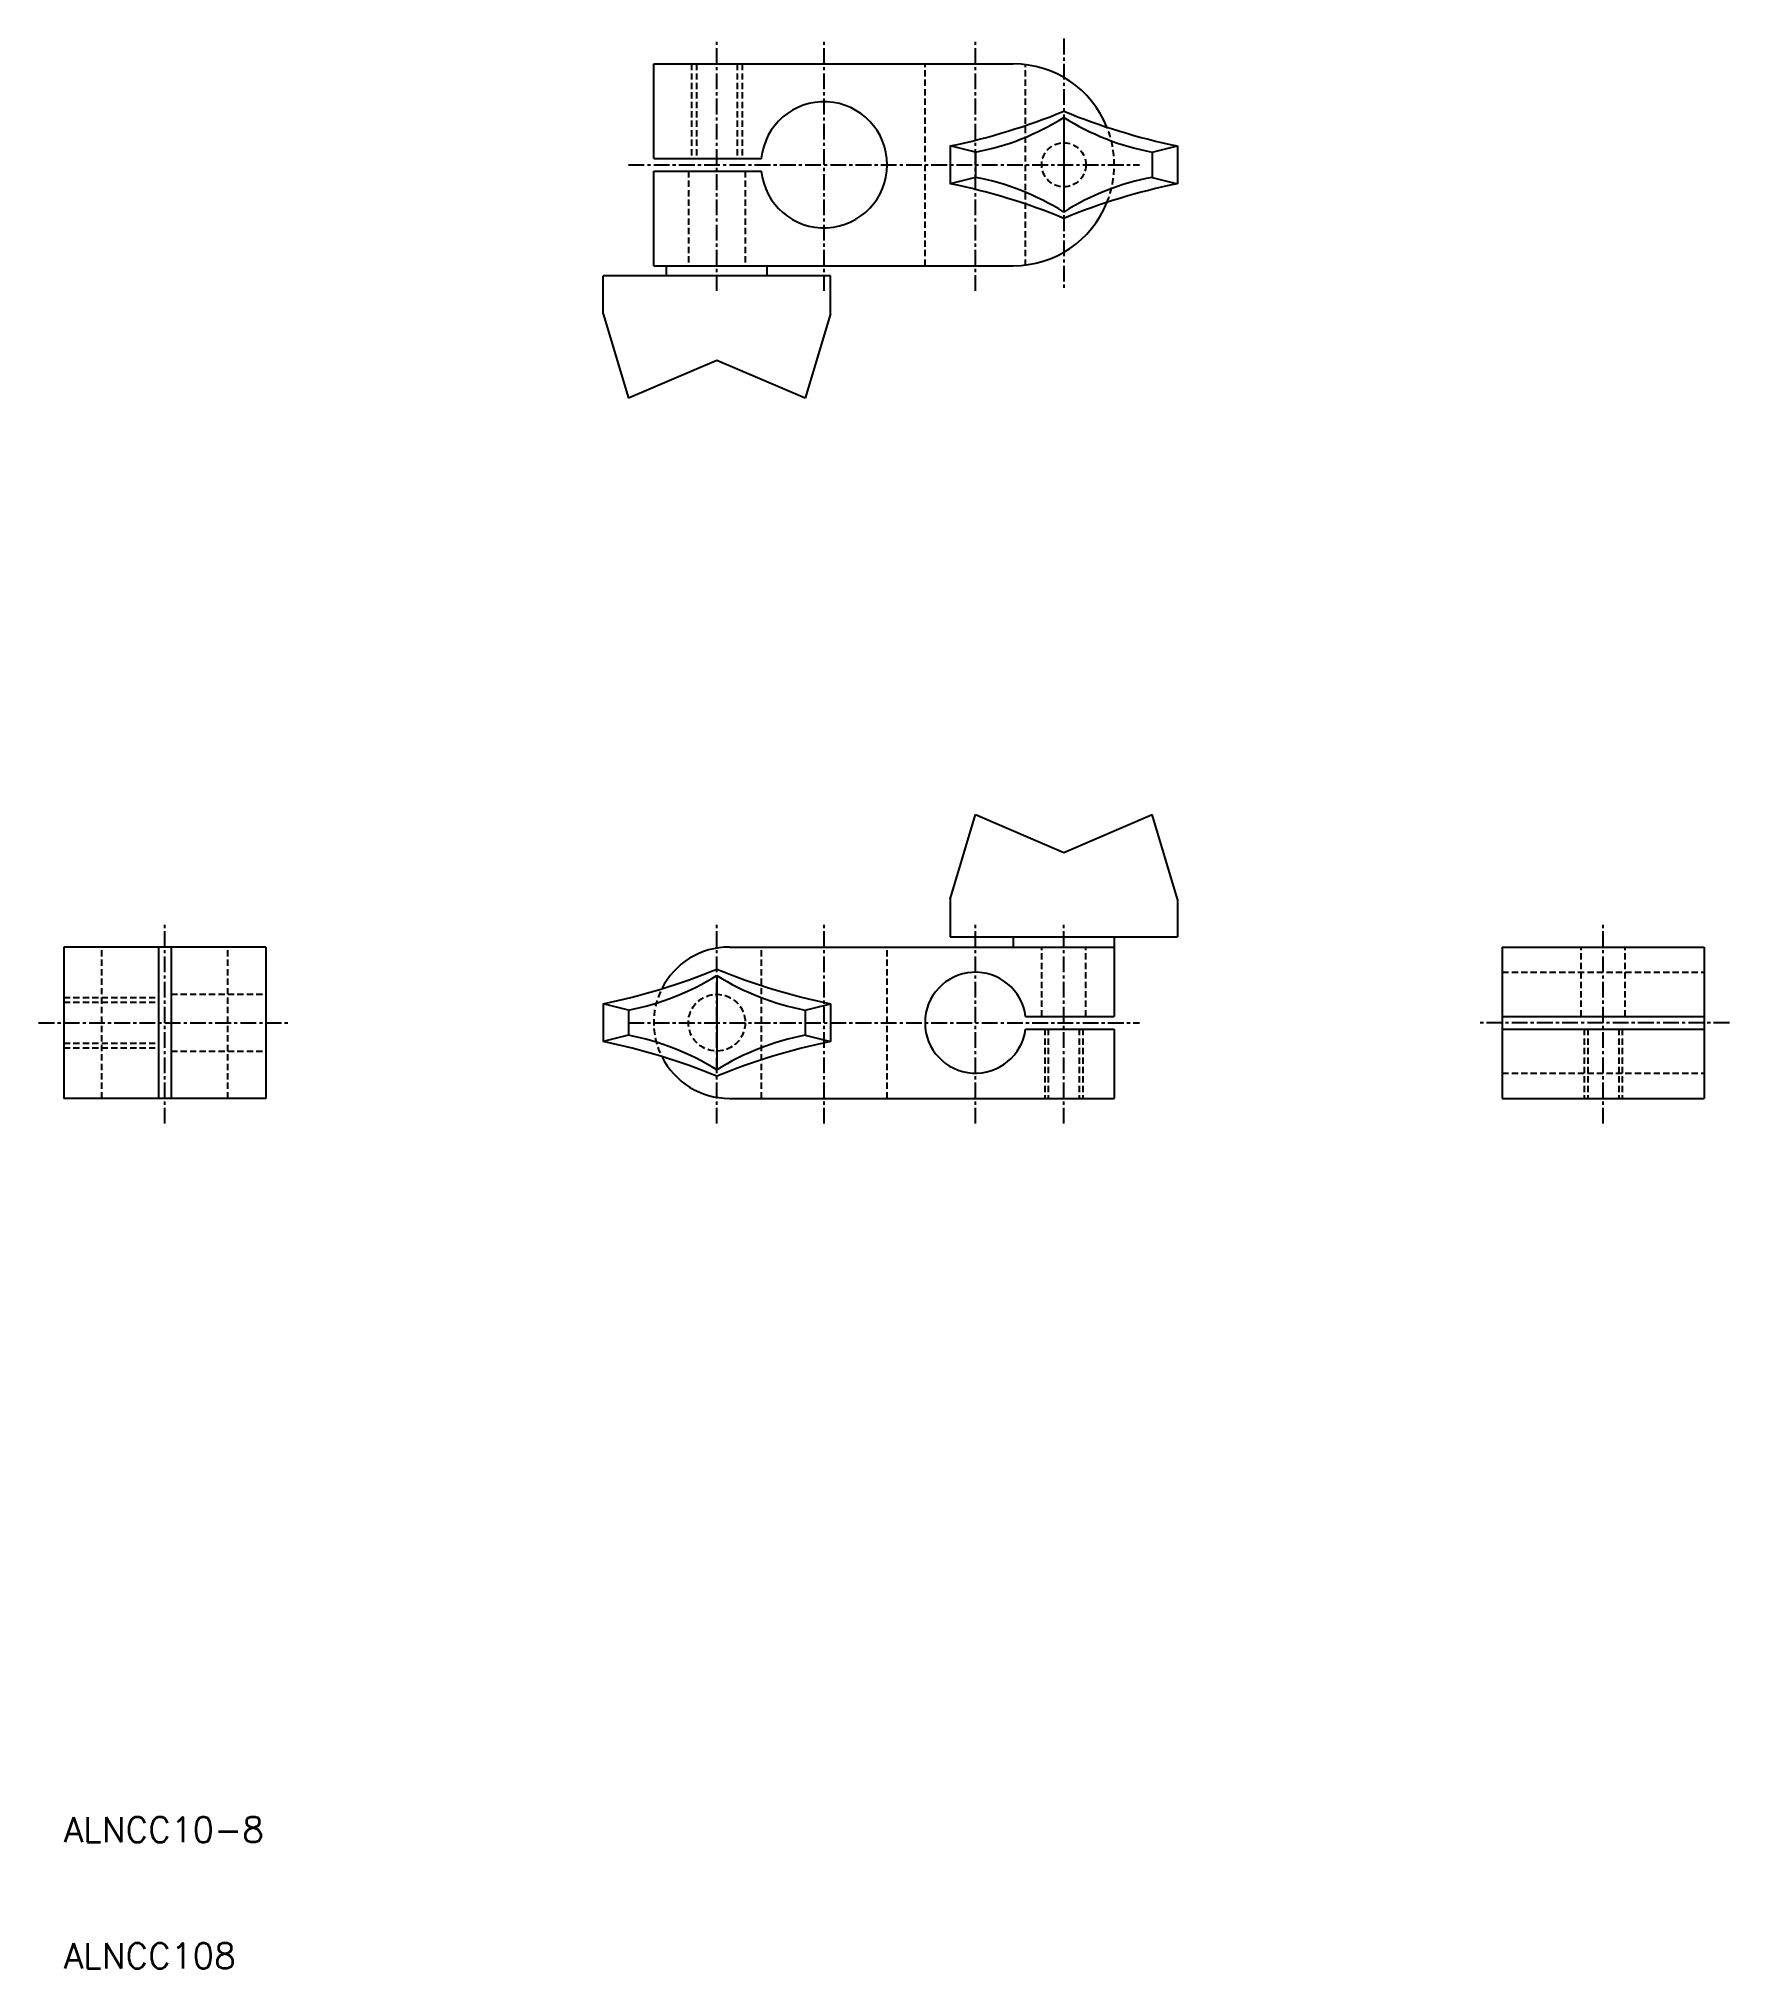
# Model space of a CAD drawing. Extents: x -570 to -436, y -2932 to -2779.
import ezdxf

# ---------------------------------------------------------------- set-up
doc = ezdxf.new("R2010")
doc.units = 0
doc.linetypes.add('CENTER', pattern=[2, 1.25, -0.25, 0.25, -0.25])
doc.linetypes.add('DASHED', pattern=[0.75, 0.5, -0.25])
doc.layers.get('0').update_dxf_attribs({"linetype": 'CONTINUOUS'})
doc.layers.add('CENTER', color=1, linetype='CENTER')
doc.styles.get("Standard").update_dxf_attribs({"font": 'txt', "bigfont": 'BIGFONT'})

msp = doc.modelspace()

# ---------------------------------------------------------------- linework, layer by layer
at = {"color": 7, "linetype": 'CONTINUOUS'}
for p, q in [((-521.71, -2788.8), (-521.71, -2781.3)), ((-521.71, -2781.3), (-493.21, -2781.3)), ((-489.21, -2785.55), (-489.21, -2793.05)), ((-498.21, -2787.8), (-498.21, -2790.8)), ((-496.21, -2788.3), (-498.21, -2787.8)), ((-496.21, -2788.3), (-496.21, -2790.3)), ((-482.21, -2788.3), (-480.21, -2787.8)), ((-482.21, -2788.3), (-482.21, -2790.3)), ((-480.21, -2787.8), (-480.21, -2790.8)), ((-521.71, -2788.8), (-513.18, -2788.8)), ((-521.71, -2797.3), (-521.71, -2789.8)), ((-521.71, -2789.8), (-513.18, -2789.8)), ((-496.21, -2790.3), (-498.21, -2790.8)), ((-482.21, -2790.3), (-480.21, -2790.8)), ((-521.71, -2797.3), (-493.21, -2797.3)), ((-520.71, -2798.1), (-520.71, -2797.3)), ((-512.71, -2798.1), (-512.71, -2797.3)), ((-507.71, -2798.1), (-525.71, -2798.1)), ((-507.71, -2798.1), (-525.71, -2798.1)), ((-525.71, -2801.1), (-525.71, -2798.1)), ((-507.71, -2801.1), (-507.71, -2798.1)), ((-525.71, -2801.1), (-523.71, -2807.8)), ((-507.71, -2801.1), (-509.71, -2807.8)), ((-498.21, -2847.5), (-496.21, -2840.8)), ((-480.21, -2847.5), (-482.21, -2840.8)), ((-498.21, -2847.5), (-498.21, -2850.5)), ((-480.21, -2847.5), (-480.21, -2850.5)), ((-498.21, -2850.5), (-480.21, -2850.5)), ((-498.21, -2850.5), (-480.21, -2850.5)), ((-493.21, -2850.5), (-493.21, -2851.3)), ((-485.21, -2850.5), (-485.21, -2851.3)), ((-552.46, -2851.3), (-568.46, -2851.3)), ((-568.46, -2851.3), (-568.46, -2863.3)), ((-560.96, -2851.3), (-560.96, -2863.3)), ((-559.96, -2851.3), (-559.96, -2863.3)), ((-552.46, -2851.3), (-552.46, -2863.3)), ((-515.71, -2851.3), (-485.21, -2851.3)), ((-485.21, -2851.3), (-485.21, -2856.8)), ((-454.46, -2851.3), (-454.46, -2863.3)), ((-454.46, -2851.3), (-438.46, -2851.3)), ((-438.46, -2851.3), (-438.46, -2863.3)), ((-516.71, -2853.55), (-516.71, -2861.05)), ((-525.71, -2855.8), (-525.71, -2858.8)), ((-523.71, -2856.3), (-525.71, -2855.8)), ((-509.71, -2856.3), (-507.71, -2855.8)), ((-507.71, -2855.8), (-507.71, -2858.8)), ((-523.71, -2856.3), (-523.71, -2858.3)), ((-509.71, -2856.3), (-509.71, -2858.3)), ((-492.24, -2856.8), (-485.21, -2856.8)), ((-454.46, -2856.8), (-438.46, -2856.8)), ((-523.71, -2858.3), (-525.71, -2858.8)), ((-509.71, -2858.3), (-507.71, -2858.8)), ((-492.24, -2857.8), (-485.21, -2857.8)), ((-485.21, -2857.8), (-485.21, -2863.3)), ((-454.46, -2857.8), (-438.46, -2857.8)), ((-552.46, -2863.3), (-568.46, -2863.3)), ((-515.71, -2863.3), (-485.21, -2863.3)), ((-454.46, -2863.3), (-438.46, -2863.3))]:
    msp.add_line(p, q, dxfattribs=at)
at = {"color": 3, "linetype": 'DASHED'}
for p, q in [((-518.71, -2781.3), (-518.71, -2788.55)), ((-518.33, -2781.3), (-518.33, -2788.55)), ((-515.09, -2781.3), (-515.09, -2788.55)), ((-514.71, -2781.3), (-514.71, -2788.55)), ((-500.21, -2797.3), (-500.21, -2781.3)), ((-492.24, -2797.3), (-492.24, -2781.3)), ((-518.96, -2789.8), (-518.96, -2797.3)), ((-514.46, -2789.8), (-514.46, -2797.3)), ((-565.46, -2863.3), (-565.46, -2851.3)), ((-555.46, -2863.3), (-555.46, -2851.3)), ((-513.18, -2863.3), (-513.18, -2851.3)), ((-503.21, -2863.3), (-503.21, -2851.3)), ((-490.96, -2856.8), (-490.96, -2851.3)), ((-487.46, -2856.8), (-487.46, -2851.3)), ((-448.21, -2856.8), (-448.21, -2851.3)), ((-444.71, -2856.8), (-444.71, -2851.3)), ((-454.46, -2853.3), (-438.46, -2853.3)), ((-568.46, -2855.3), (-560.96, -2855.3)), ((-568.46, -2855.67), (-560.96, -2855.67)), ((-559.96, -2855.05), (-552.46, -2855.05)), ((-490.71, -2857.8), (-490.71, -2863.3)), ((-490.44, -2857.8), (-490.44, -2863.3)), ((-487.98, -2857.8), (-487.98, -2863.3)), ((-487.71, -2857.8), (-487.71, -2863.3)), ((-447.96, -2857.8), (-447.96, -2863.3)), ((-447.69, -2857.8), (-447.69, -2863.3)), ((-445.23, -2857.8), (-445.23, -2863.3)), ((-444.96, -2857.8), (-444.96, -2863.3)), ((-568.46, -2858.92), (-560.96, -2858.92)), ((-568.46, -2859.3), (-560.96, -2859.3)), ((-559.96, -2859.55), (-552.46, -2859.55)), ((-454.46, -2861.3), (-438.46, -2861.3))]:
    msp.add_line(p, q, dxfattribs=at)
at = {"color": 7, "linetype": 'CONTINUOUS'}
for points in [[(-509.71, -2807.8), (-516.71, -2804.8), (-523.71, -2807.8)], [(-496.21, -2840.8), (-489.21, -2843.8), (-482.21, -2840.8)]]:
    msp.add_lwpolyline(points, dxfattribs=at)
at = {"color": 3, "linetype": 'DASHED'}
for centre, radius in [((-489.21, -2789.3), 1.75), ((-516.71, -2857.3), 2.25)]:
    msp.add_circle(centre, radius, dxfattribs=at)
at = {"color": 7, "linetype": 'CONTINUOUS'}
for centre, radius, start, end in [((-493.21, -2789.3), 8, 21.9107, 90), ((-508.21, -2789.3), 5, 185.7392, 174.2608), ((-508.33, -2738.57), 50.26, 281.619, 292.3627), ((-470.09, -2738.57), 50.26, 247.6373, 258.381), ((-499.98, -2768.42), 20.23, 280.7341, 302.1614), ((-478.44, -2768.42), 20.23, 237.8386, 259.2659), ((-508.33, -2840.03), 50.26, 67.6373, 78.381), ((-508.33, -2840.03), 50.26, 67.6373, 78.381), ((-499.98, -2810.17), 20.23, 57.8386, 79.2659), ((-478.44, -2810.17), 20.23, 100.7341, 122.1614), ((-470.09, -2840.03), 50.26, 101.619, 112.3627), ((-470.09, -2840.03), 50.26, 101.619, 112.3627), ((-493.21, -2789.3), 8, 270, 338.0893), ((-515.71, -2857.3), 6, 90, 153.4131), ((-535.83, -2806.57), 50.26, 281.619, 292.3627), ((-527.48, -2836.42), 20.23, 280.7341, 302.1614), ((-497.59, -2806.57), 50.26, 247.6373, 258.381), ((-505.94, -2836.42), 20.23, 237.8386, 259.2659), ((-496.21, -2857.3), 4, 7.1808, 352.8192), ((-535.83, -2908.03), 50.26, 67.6373, 78.381), ((-535.83, -2908.03), 50.26, 67.6373, 78.381), ((-527.48, -2878.17), 20.23, 57.8386, 79.2659), ((-505.94, -2878.17), 20.23, 100.7341, 122.1614), ((-497.59, -2908.03), 50.26, 101.619, 112.3627), ((-497.59, -2908.03), 50.26, 101.619, 112.3627), ((-515.71, -2857.3), 6, 206.5869, 270)]:
    msp.add_arc(centre, radius, start, end, dxfattribs=at)
at = {"color": 3, "linetype": 'DASHED'}
for centre, radius, start, end in [((-493.21, -2789.3), 8, 338.0893, 21.9107), ((-515.71, -2857.3), 6, 155.7788, 204.555)]:
    msp.add_arc(centre, radius, start, end, dxfattribs=at)
at = {"layer": 'CENTER', "color": 1, "linetype": 'CENTER'}
for p, q in [((-516.71, -2799.3), (-516.71, -2779.3)), ((-508.21, -2799.3), (-508.21, -2779.3)), ((-496.21, -2799.3), (-496.21, -2779.3)), ((-489.21, -2779.3), (-489.21, -2799.3)), ((-523.71, -2789.3), (-483.21, -2789.3)), ((-560.46, -2865.3), (-560.46, -2849.3)), ((-516.71, -2865.3), (-516.71, -2849.3)), ((-508.21, -2865.3), (-508.21, -2849.3)), ((-496.21, -2865.3), (-496.21, -2849.3)), ((-489.21, -2865.3), (-489.21, -2849.3)), ((-446.46, -2865.3), (-446.46, -2849.3)), ((-570.46, -2857.3), (-550.46, -2857.3)), ((-523.71, -2857.3), (-483.21, -2857.3)), ((-436.46, -2857.3), (-456.46, -2857.3))]:
    msp.add_line(p, q, dxfattribs=at)

# ---------------------------------------------------------------- texts
at = {"color": 7, "linetype": 'CONTINUOUS'}
for s, p in [('ALNCC10-8', (-568.46, -2922.26)), ('ALNCC108', (-568.46, -2932.26))]:
    msp.add_text(s, height=2, dxfattribs=at).set_placement(p)

doc.saveas('drawing.dxf')
